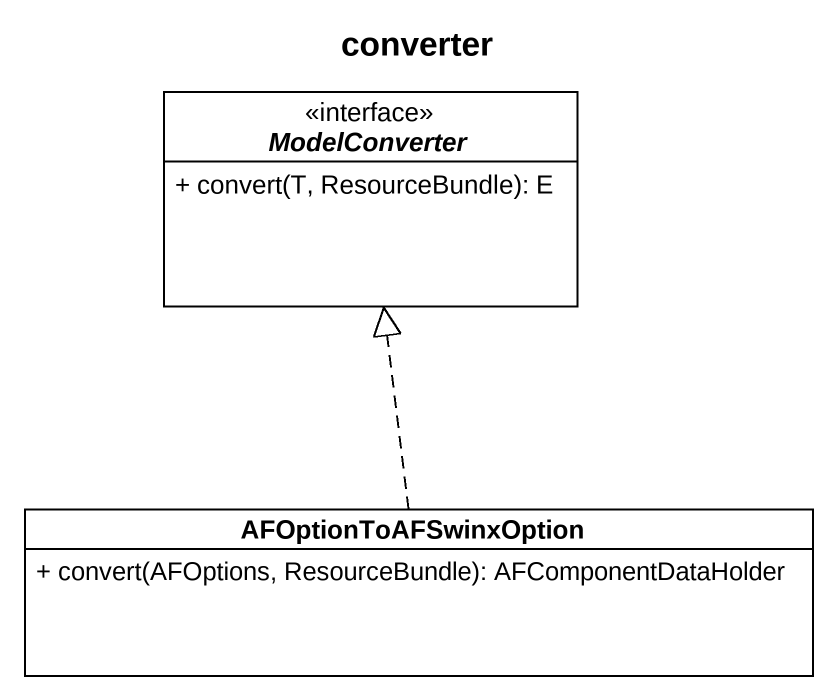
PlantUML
@startuml
title converter
hide circle
hide empty members
skinparam classAttributeIconSize 0
interface ModelConverter <<interface>> {
  + convert(T, ResourceBundle): E
}
class AFOptionToAFSwinxOption {
  + convert(AFOptions, ResourceBundle): AFComponentDataHolder
}
AFOptionToAFSwinxOption .up.|> ModelConverter
@enduml
